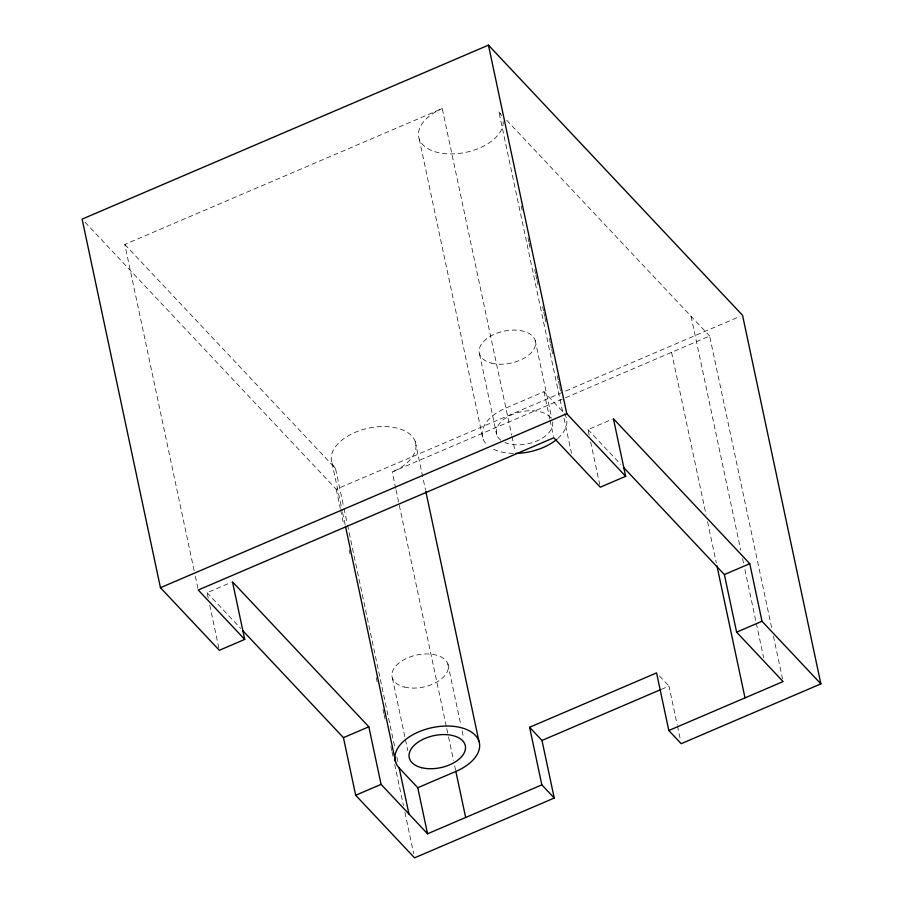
<?xml version="1.0" encoding="UTF-8"?>
<svg xmlns="http://www.w3.org/2000/svg" width="903" height="903" viewBox="0 0 903 903"><rect width="100%" height="100%" fill="white"/><g stroke="black" fill="none" stroke-linecap="round" stroke-linejoin="round"><path stroke-width="0.68" stroke-dasharray="4.51 3.39" d="M194.145 570.73L124.795 244.465L442.244 108.552L511.662 435.122M557.772 438.508A43.017 24.55 -12 0 0 562.58 411.475L543.99 391.71L505.894 408.021A43.017 24.55 -12 0 0 486.401 444.095M85.006 222.206L336.221 489.279L739.952 316.4M395.728 488.512L392.207 471.953L564.217 398.302M565.504 397.749L709.645 336.029L771.975 629.256M208.254 598.192L207.092 592.707L231.213 582.379M589.185 435.088L588.022 429.602L612.155 419.274M661.199 689.418L668.976 686.088L677.137 724.477M562.58 411.475L498.93 112.006L500.86 114.06M506.651 120.212L709.645 336.029M588.022 429.602L620.666 464.311M659.438 675.952L668.976 686.088M124.795 244.465L335.521 468.488L343.738 507.136M207.092 592.707L240.695 628.432M773.442 636.141L782.517 678.819M691.055 316.264L740.799 550.288M742.559 558.551L743.733 564.059M744.896 569.567L756.014 621.874M756.308 623.251L763.622 657.666M671.561 352.339L706.09 514.789M707.546 521.663L716.327 562.964M677.419 725.854L680.343 739.568M590.652 441.951L599.682 484.448M521.212 205.997L522.092 210.139M527.962 237.737L528.842 241.88M529.135 243.257L530.016 247.399M534.711 269.478L535.592 273.62M535.885 274.997L536.766 279.14M537.059 280.517L537.94 284.659M542.635 306.738L543.516 310.88M543.809 312.257L544.678 316.4M544.972 317.777L545.852 321.919M549.374 338.478L550.254 342.621M550.548 343.998L551.428 348.14M551.722 349.517L552.602 353.66M557.298 375.738L558.178 379.881M558.472 381.258L559.352 385.4M559.646 386.789L560.526 390.92M564.025 418.247L571.509 453.475M535.163 340.284L551.722 418.168M543.99 391.71L549.746 418.811M550.04 420.166L553.494 436.42M511.945 436.476L515.116 451.376M479.538 354.032L496.684 434.659M419.229 138.949L482.879 438.418M415.222 441.544L425.482 489.844M447.865 663.931L460.936 725.425M462.099 730.888L463.555 737.728M396.022 489.889L446.477 727.254M446.771 728.631L448.238 735.539M448.531 736.916L453.509 760.371M454.683 765.891L455.857 771.422M392.387 678.119L405.176 738.248M405.458 739.613L407.784 750.54M344.032 508.513L347.249 523.695M347.542 525.072L394.769 747.255M396.823 756.917L397.997 762.437M332.011 462.821L342.271 511.121M342.564 512.498L345.206 524.925M336.221 489.279L340.307 508.524M340.6 509.902L343.817 525.027M349.077 549.792L349.958 553.911M376.269 677.69L377.138 681.81M382.985 709.318L383.865 713.449M384.159 714.815L385.039 718.946M390.886 746.454L391.755 750.574M392.049 751.951L392.929 756.082M394.679 764.333L403.449 805.589M404.916 812.463L413.687 853.719M209.71 605.044L219.045 648.93M195.319 576.238L197.949 588.632M335.521 468.488A43.017 24.55 -12 0 1 355.026 432.413A43.017 24.55 -12 0 1 411.712 435.867A43.017 24.55 -12 0 1 392.207 471.953M513.344 453.396A43.017 24.55 -12 0 1 492.507 448.656M503.197 121.453A43.017 24.55 -12 0 1 468.205 151.817A43.017 24.55 -12 0 1 420.527 141.715A43.017 24.55 -12 0 1 442.244 108.552M498.93 112.006A43.017 24.55 -12 0 1 502.44 117.672M552.568 421.938A28.682 16.367 -12 0 1 537.037 440.901A28.682 16.367 -12 0 1 504.935 442.538M500.714 440.122A28.682 16.367 -12 0 1 514.146 413.788A28.682 16.367 -12 0 1 552.297 420.911M491.232 363.074A28.682 16.367 -12 0 0 535.513 344.562A28.682 16.367 -12 0 0 495.307 333.828A28.682 16.367 -12 0 0 491.232 363.074M404.33 687.025A28.682 16.367 -12 0 0 448.317 668.197A28.682 16.367 -12 0 0 407.738 657.847A28.682 16.367 -12 0 0 404.33 687.025"/><path stroke-width="1.35" d="M541.845 784.865L529.598 727.276L656.571 672.904L668.818 730.504L681.212 743.677L820.883 683.876L742.548 315.294L488.444 45.15L82.117 219.124L160.452 587.706L219.339 650.295L244.724 639.426L232.489 581.837L368.842 726.791L381.077 784.38L427.559 833.796L541.845 784.865L554.239 798.049L414.556 857.85L355.68 795.25L343.445 737.661L242.625 630.475M160.452 587.706L566.779 413.721L625.666 476.321L600.269 487.191L553.787 437.774L198.242 590.009L244.724 639.426M343.445 737.661L368.842 726.791M623.555 467.37L724.375 574.556L749.772 563.686L762.008 621.275L820.883 683.876M355.68 795.25L381.077 784.38M724.375 574.556L736.611 632.156L762.008 621.275M399.171 767.956L417.773 787.732L455.857 771.422A43.017 24.55 -12 0 0 475.362 735.335A43.017 24.55 -12 0 0 418.676 731.881A43.017 24.55 -12 0 0 399.171 767.956L408.969 814.032M529.598 727.276L541.992 740.46L659.901 689.971M668.818 730.504L783.093 681.573L736.611 632.156M749.772 563.686L613.419 418.732L625.666 476.321M716.914 565.718L745.009 697.884M488.444 45.15L566.779 413.721M541.992 740.46L554.239 798.049M425.776 491.221L478.872 741.013M455.857 771.422L465.655 817.486M417.773 787.732L427.559 833.796M345.499 526.302L395.661 762.29M556.767 439.377A43.017 24.55 -12 0 1 516.053 453.396M421.475 767.652A28.682 16.367 -12 0 0 465.463 748.824A28.682 16.367 -12 0 0 424.873 738.473A28.682 16.367 -12 0 0 421.475 767.652"/></g></svg>
